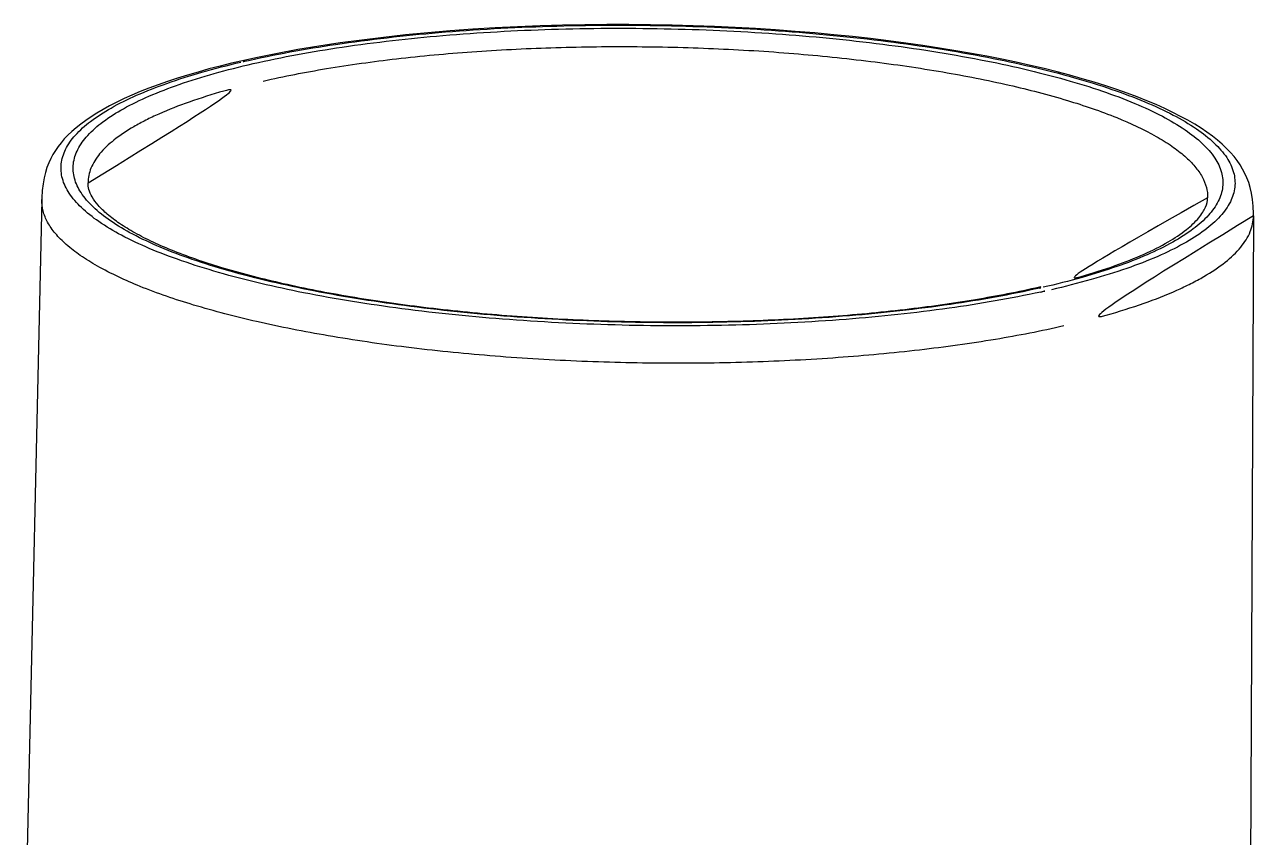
# Model space of a CAD drawing. Extents: x 16296675745 to 16296677481, y -37409619395 to -37409618123.
# Drawn here: x 16296675976.29 to 16296676008.88, y -37409618851.03 to -37409618829.47 of the extents above; entities that cross this region are included whole.
import ezdxf

# ---------------------------------------------------------------- set-up
doc = ezdxf.new("R2010")
doc.units = 0
doc.header["$LTSCALE"] = 10
doc.header["$MEASUREMENT"] = 0
doc.layers.get('0').update_dxf_attribs({"linetype": 'CONTINUOUS'})

msp = doc.modelspace()

# ---------------------------------------------------------------- linework, layer by layer
at = {"color": 7, "linetype": 'Continuous'}
for p, q in [((16296675982.4645, -37409618830.338608), (16296675982.02194, -37409618830.436127)), ((16296675976.743999, -37409618834.109993), (16296675976.28937, -37409618854.265663)), ((16296676008.876989, -37409618834.544128), (16296676008.78631, -37409618854.7052))]:
    msp.add_line(p, q, dxfattribs=at)
for points in [[(16296676008.876989, -37409618834.544144), (16296676008.876881, -37409618834.491676), (16296676008.8694, -37409618834.287849), (16296676008.85169, -37409618834.10511), (16296676008.82514, -37409618833.940819), (16296676008.79141, -37409618833.79377), (16296676008.75107, -37409618833.659088), (16296676008.704241, -37409618833.533257), (16296676008.65093, -37409618833.414047), (16296676008.59053, -37409618833.299042), (16296676008.52272, -37409618833.187119), (16296676008.446699, -37409618833.076912), (16296676008.361971, -37409618832.96788), (16296676008.26758, -37409618832.859131), (16296676008.16346, -37409618832.750923), (16296676008.049471, -37409618832.643356), (16296676007.92523, -37409618832.53627), (16296676007.790449, -37409618832.429657), (16296676007.64476, -37409618832.32341), (16296676007.48778, -37409618832.217461), (16296676007.31922, -37409618832.111847), (16296676007.1388, -37409618832.006592), (16296676006.94631, -37409618831.901756), (16296676006.74155, -37409618831.797462), (16296676006.524401, -37409618831.693787), (16296676006.29476, -37409618831.590881), (16296676006.052589, -37409618831.488853), (16296676005.79789, -37409618831.387848), (16296676005.53071, -37409618831.288033), (16296676005.251141, -37409618831.189537), (16296676004.959339, -37409618831.092552), (16296676004.655519, -37409618830.997223), (16296676004.339849, -37409618830.903671), (16296676004.012699, -37409618830.812103), (16296676003.674, -37409618830.722557), (16296676003.323851, -37409618830.635162), (16296676002.96225, -37409618830.549957), (16296676002.58919, -37409618830.467033), (16296676002.20472, -37409618830.386497), (16296676001.808861, -37409618830.308434), (16296676001.40167, -37409618830.232964), (16296676000.98321, -37409618830.160156), (16296676000.553539, -37409618830.090187), (16296676000.11278, -37409618830.023117), (16296675999.661011, -37409618829.959129), (16296675999.198389, -37409618829.898308), (16296675998.72505, -37409618829.840813), (16296675998.241171, -37409618829.786781), (16296675997.74695, -37409618829.736366), (16296675997.24262, -37409618829.689697), (16296675996.72846, -37409618829.64698), (16296675996.20479, -37409618829.608337), (16296675995.672029, -37409618829.573959), (16296675995.13059, -37409618829.544006), (16296675994.580971, -37409618829.518669), (16296675994.023649, -37409618829.4981), (16296675993.459221, -37409618829.482483), (16296675992.88825, -37409618829.471977), (16296675992.311411, -37409618829.466782), (16296675991.729361, -37409618829.467049), (16296675991.14287, -37409618829.472954), (16296675990.5527, -37409618829.484657), (16296675989.9597, -37409618829.502327), (16296675989.36474, -37409618829.526123), (16296675988.76877, -37409618829.556213), (16296675988.17276, -37409618829.592712), (16296675987.577749, -37409618829.635803), (16296675986.98484, -37409618829.685593), (16296675986.39517, -37409618829.74221), (16296675985.809931, -37409618829.805794), (16296675985.230379, -37409618829.876427), (16296675984.657789, -37409618829.954231), (16296675984.093519, -37409618830.039284), (16296675983.538931, -37409618830.131653), (16296675982.995461, -37409618830.2314), (16296675982.4645, -37409618830.338608)], [(16296675982.021959, -37409618830.436127), (16296675981.77953, -37409618830.492996), (16296675981.4758, -37409618830.568001), (16296675981.17935, -37409618830.645523), (16296675980.890961, -37409618830.725418), (16296675980.6112, -37409618830.807549), (16296675980.340561, -37409618830.891769), (16296675980.079491, -37409618830.977943), (16296675979.8284, -37409618831.065903), (16296675979.58761, -37409618831.155479), (16296675979.35741, -37409618831.246536), (16296675979.138, -37409618831.338913), (16296675978.929541, -37409618831.432411), (16296675978.73213, -37409618831.526909), (16296675978.54579, -37409618831.622253), (16296675978.370501, -37409618831.718262), (16296675978.20615, -37409618831.814857), (16296675978.05261, -37409618831.911888), (16296675977.90967, -37409618832.009277), (16296675977.77709, -37409618832.106956), (16296675977.654551, -37409618832.204887), (16296675977.541809, -37409618832.302994), (16296675977.438271, -37409618832.401482), (16296675977.34351, -37409618832.500519), (16296675977.25691, -37409618832.600517), (16296675977.17804, -37409618832.701851), (16296675977.106331, -37409618832.805183), (16296675977.04146, -37409618832.911079), (16296675976.982861, -37409618833.020821), (16296675976.93033, -37409618833.135452), (16296675976.88344, -37409618833.257233), (16296675976.84222, -37409618833.388359), (16296675976.80691, -37409618833.53183), (16296675976.778009, -37409618833.692093), (16296675976.757059, -37409618833.86972), (16296675976.74522, -37409618834.066368), (16296675976.744011, -37409618834.109642)]]:
    msp.add_lwpolyline(points, dxfattribs=at)
for centre, radius, start, end in [((16296675987.677521, -37409618854.643372), 24.830586, 102.9183005, 103.1559244), ((16296675997.84589, -37409618813.08271), 23.958778, 282.9187178, 283.1424582), ((16296675997.743429, -37409618812.226646), 24.84039, 282.7123581, 282.9187178), ((16296675997.753759, -37409618811.368889), 25.784493, 282.2747654, 282.9174483)]:
    msp.add_arc(centre, radius, start, end, dxfattribs=at)
for points, knots in [([(16296675982.126329, -37409618830.441261), (16296675982.92341, -37409618830.258423), (16296675984.631889, -37409618829.950447), (16296675987.333071, -37409618829.646927), (16296675990.243641, -37409618829.484169), (16296675993.252569, -37409618829.469017), (16296675996.245119, -37409618829.602257), (16296675999.10729, -37409618829.878418), (16296676001.73, -37409618830.286453), (16296676003.71204, -37409618830.738823), (16296676005.096291, -37409618831.165604), (16296676005.97208, -37409618831.493477), (16296676006.722851, -37409618831.839684), (16296676007.3424, -37409618832.201202), (16296676007.82629, -37409618832.575859), (16296676008.17132, -37409618832.963402), (16296676008.37166, -37409618833.36776), (16296676008.409229, -37409618833.786583), (16296676008.27681, -37409618834.196533), (16296676007.99239, -37409618834.584267), (16296676007.56764, -37409618834.953857), (16296676007.005939, -37409618835.307083), (16296676006.311041, -37409618835.64267), (16296676005.488199, -37409618835.957993), (16296676004.54472, -37409618836.250053), (16296676003.872141, -37409618836.419579), (16296676003.51782, -37409618836.500847)], [0, 0, 0, 0, 0.073330452, 0.155477854, 0.243612183, 0.334600856, 0.425180949, 0.512108406, 0.59231089, 0.663050612, 0.69416537, 0.722144195, 0.74684466, 0.76821523, 0.786336554, 0.801507318, 0.814382997, 0.826118335, 0.838245175, 0.852153127, 0.868738789, 0.888458382, 0.911486777, 0.937832268, 0.967403281, 1, 1, 1, 1]), ([(16296675982.347219, -37409618830.50383), (16296675983.12784, -37409618830.324768), (16296675984.801029, -37409618830.023163), (16296675987.44643, -37409618829.725906), (16296675990.29689, -37409618829.566513), (16296675993.243679, -37409618829.551666), (16296675996.174431, -37409618829.682159), (16296675998.977501, -37409618829.952606), (16296676001.546049, -37409618830.352211), (16296676003.487141, -37409618830.79525), (16296676004.84281, -37409618831.213219), (16296676005.70051, -37409618831.534317), (16296676006.43578, -37409618831.873367), (16296676007.04254, -37409618832.227432), (16296676007.51643, -37409618832.594353), (16296676007.85434, -37409618832.973877), (16296676008.050541, -37409618833.369904), (16296676008.087339, -37409618833.78006), (16296676007.957649, -37409618834.181549), (16296676007.6791, -37409618834.561287), (16296676007.26313, -37409618834.923233), (16296676006.71302, -37409618835.269157), (16296676006.03248, -37409618835.597816), (16296676005.226629, -37409618835.906631), (16296676004.302629, -37409618836.192657), (16296676003.64394, -37409618836.358688), (16296676003.29694, -37409618836.438293)], [0, 0, 0, 0, 0.073330708, 0.155478079, 0.243612389, 0.334601024, 0.425181071, 0.512108481, 0.592310925, 0.66305061, 0.694165354, 0.722144171, 0.746844627, 0.76821519, 0.786336516, 0.80150728, 0.814382957, 0.82611829, 0.838245123, 0.852153055, 0.868738685, 0.888458283, 0.911486636, 0.937832038, 0.967403231, 1, 1, 1, 1]), ([(16296675982.616831, -37409618830.964951), (16296675983.17182, -37409618830.837646), (16296675984.345591, -37409618830.611168), (16296675986.192419, -37409618830.355713), (16296675988.179291, -37409618830.172569), (16296675990.2642, -37409618830.065849), (16296675992.40313, -37409618830.037956), (16296675994.550831, -37409618830.089546), (16296675996.661869, -37409618830.219513), (16296675998.691601, -37409618830.424973), (16296676000.597231, -37409618830.701401), (16296676002.33868, -37409618831.042648), (16296676003.88002, -37409618831.441017), (16296676005.1894, -37409618831.887733), (16296676006.11273, -37409618832.312248), (16296676006.704861, -37409618832.678146), (16296676007.051531, -37409618832.944077), (16296676007.324141, -37409618833.215759), (16296676007.521061, -37409618833.493301), (16296676007.639771, -37409618833.776558), (16296676007.664, -37409618833.97081), (16296676007.6619, -37409618834.063904)], [0, 0, 0, 0, 0.065006341, 0.136379984, 0.21278069, 0.292731463, 0.374659246, 0.456940815, 0.5379436, 0.616067931, 0.689789324, 0.757702933, 0.81857311, 0.871396114, 0.91549668, 0.934216267, 0.950762061, 0.965271757, 0.977999995, 0.989370029, 1, 1, 1, 1]), ([(16296676003.235571, -37409618836.563927), (16296676002.432039, -37409618836.738831), (16296676000.717529, -37409618837.032516), (16296675998.01663, -37409618837.318253), (16296675995.121771, -37409618837.465141), (16296675992.14101, -37409618837.467133), (16296675989.18565, -37409618837.323982), (16296675986.365879, -37409618837.041481), (16296675983.786869, -37409618836.630661), (16296675981.840361, -37409618836.178658), (16296675980.48234, -37409618835.753899), (16296675979.623659, -37409618835.4282), (16296675978.88777, -37409618835.084717), (16296675978.28063, -37409618834.726379), (16296675977.806499, -37409618834.35527), (16296675977.46847, -37409618833.971588), (16296675977.27232, -37409618833.571648), (16296675977.235279, -37409618833.15789), (16296675977.36426, -37409618832.752579), (16296675977.64221, -37409618832.368652), (16296675978.057791, -37409618832.002472), (16296675978.60762, -37409618831.652229), (16296675979.288111, -37409618831.319153), (16296675980.094219, -37409618831.005737), (16296675981.018999, -37409618830.714897), (16296675981.678511, -37409618830.545723), (16296675982.026039, -37409618830.464493)], [0, 0, 0, 0, 0.074613772, 0.157650736, 0.246304378, 0.337485751, 0.427993155, 0.514655593, 0.594479331, 0.664805462, 0.695723472, 0.723523875, 0.748071529, 0.769321791, 0.787360662, 0.802489172, 0.81535868, 0.827106112, 0.839233343, 0.853106591, 0.869614834, 0.889215827, 0.912090091, 0.938252082, 0.967617565, 1, 1, 1, 1]), ([(16296676003.20974, -37409618836.458122), (16296676002.42625, -37409618836.634872), (16296676000.74935, -37409618836.932259), (16296675998.10116, -37409618837.224007), (16296675995.25259, -37409618837.378258), (16296675992.311769, -37409618837.388519), (16296675989.39027, -37409618837.254219), (16296675986.598841, -37409618836.980858), (16296675984.04332, -37409618836.579323), (16296675982.113541, -37409618836.135368), (16296675980.76692, -37409618835.717117), (16296675979.91567, -37409618835.396103), (16296675979.18648, -37409618835.057327), (16296675978.58535, -37409618834.703697), (16296675978.116541, -37409618834.337341), (16296675977.783159, -37409618833.958389), (16296675977.59107, -37409618833.563004), (16296675977.557949, -37409618833.1539), (16296675977.69022, -37409618832.753891), (16296675977.970249, -37409618832.375458), (16296675978.38699, -37409618832.014633), (16296675978.93717, -37409618831.669724), (16296675979.617121, -37409618831.342033), (16296675980.421709, -37409618831.034103), (16296675981.34383, -37409618830.748863), (16296675982.00104, -37409618830.583237), (16296675982.347219, -37409618830.50383)], [0, 0, 0, 0, 0.073739914, 0.156175327, 0.244478935, 0.335526011, 0.426067311, 0.512876944, 0.592903681, 0.663432825, 0.694436723, 0.722305279, 0.746899268, 0.768171127, 0.786206387, 0.801310068, 0.814146136, 0.825876011, 0.83802757, 0.851976443, 0.868606675, 0.888367485, 0.911430295, 0.937802286, 0.967392102, 1, 1, 1, 1]), ([(16296675977.971649, -37409618833.662323), (16296675977.972231, -37409618833.531677), (16296675978.033199, -37409618833.251808), (16296675978.283409, -37409618832.864502), (16296675978.67753, -37409618832.496979), (16296675979.103201, -37409618832.217422), (16296675979.508551, -37409618831.998962), (16296675979.993019, -37409618831.769997), (16296675980.68261, -37409618831.501068), (16296675981.607031, -37409618831.212044), (16296675982.26796, -37409618831.044983), (16296675982.616831, -37409618830.964951)], [0, 0, 0, 0, 0.069378428, 0.147744931, 0.24141576, 0.353680986, 0.417278322, 0.485903166, 0.638137189, 0.809906422, 1, 1, 1, 1]), ([(16296676003.20228, -37409618836.435059), (16296676002.64221, -37409618836.56353), (16296676001.456209, -37409618836.792427), (16296675999.588551, -37409618837.051262), (16296675997.57638, -37409618837.237602), (16296675995.46306, -37409618837.347023), (16296675993.29357, -37409618837.376923), (16296675991.11405, -37409618837.326599), (16296675988.970751, -37409618837.197159), (16296675986.90929, -37409618836.991501), (16296675984.973749, -37409618836.714348), (16296675983.205811, -37409618836.372368), (16296675981.64468, -37409618835.973999), (16296675980.496691, -37409618835.588814), (16296675979.714729, -37409618835.254219), (16296675979.229589, -37409618835.009598), (16296675978.821831, -37409618834.762466), (16296675978.494129, -37409618834.517761), (16296675978.24951, -37409618834.279907), (16296675978.08345, -37409618834.057983), (16296675977.99053, -37409618833.853729), (16296675977.971359, -37409618833.72184), (16296675977.97163, -37409618833.662323)], [0, 0, 0, 0, 0.065674807, 0.137953292, 0.215424671, 0.296561364, 0.379753709, 0.463346342, 0.545674963, 0.625103405, 0.7000602, 0.769074216, 0.830808509, 0.884091982, 0.907259425, 0.927968692, 0.946138078, 0.961689799, 0.974612214, 0.985005837, 0.993196466, 1, 1, 1, 1]), ([(16296676003.849621, -37409618837.463898), (16296676003.24898, -37409618837.601677), (16296676001.97863, -37409618837.846779), (16296675999.979851, -37409618838.12326), (16296675997.829519, -37409618838.321472), (16296675995.57308, -37409618838.436974), (16296675993.258169, -37409618838.467163), (16296675990.933769, -37409618838.411324), (16296675988.64905, -37409618838.270668), (16296675986.45233, -37409618838.048286), (16296675984.389919, -37409618837.749123), (16296675982.505199, -37409618837.379799), (16296675980.837049, -37409618836.948662), (16296675979.419941, -37409618836.465187), (16296675978.420641, -37409618836.005737), (16296675977.779791, -37409618835.609741), (16296675977.40461, -37409618835.32193), (16296675977.10957, -37409618835.027901), (16296675976.89645, -37409618834.727531), (16296675976.767969, -37409618834.420967), (16296675976.741751, -37409618834.210732), (16296675976.74402, -37409618834.109993)], [0, 0, 0, 0, 0.065006309, 0.136379956, 0.212780673, 0.292731461, 0.374659253, 0.456940828, 0.537943627, 0.616067966, 0.689789363, 0.757702977, 0.818573153, 0.871396153, 0.915496708, 0.934216289, 0.950762076, 0.965271766, 0.977999999, 0.98937003, 1, 1, 1, 1]), ([(16296676007.661921, -37409618834.063904), (16296676007.66003, -37409618834.147453), (16296676007.627399, -37409618834.282532), (16296676007.534451, -37409618834.454933), (16296676007.377211, -37409618834.667397), (16296676007.07572, -37409618834.945091), (16296676006.58655, -37409618835.264679), (16296676005.95153, -37409618835.580994), (16296676005.179399, -37409618835.884293), (16296676004.280001, -37409618836.168663), (16296676003.634871, -37409618836.334244), (16296676003.29348, -37409618836.413948)], [0, 0, 0, 0, 0.048562646, 0.078388885, 0.113576026, 0.201650088, 0.314700674, 0.452205642, 0.613163168, 0.796290183, 1, 1, 1, 1]), ([(16296676008.87697, -37409618834.544617), (16296676008.876341, -37409618834.685997), (16296676008.81036, -37409618834.988892), (16296676008.53956, -37409618835.408073), (16296676008.11302, -37409618835.805817), (16296676007.65233, -37409618836.108383), (16296676007.213619, -37409618836.344818), (16296676006.689289, -37409618836.592621), (16296676005.94297, -37409618836.883667), (16296676004.942499, -37409618837.196487), (16296676004.2272, -37409618837.377289), (16296676003.849621, -37409618837.463898)], [0, 0, 0, 0, 0.069378433, 0.147744968, 0.241415848, 0.353681099, 0.417278451, 0.485903329, 0.638137442, 0.809906409, 1, 1, 1, 1])]:
    msp.add_open_spline(points, degree=3, knots=knots, dxfattribs=at)

doc.saveas('drawing.dxf')
